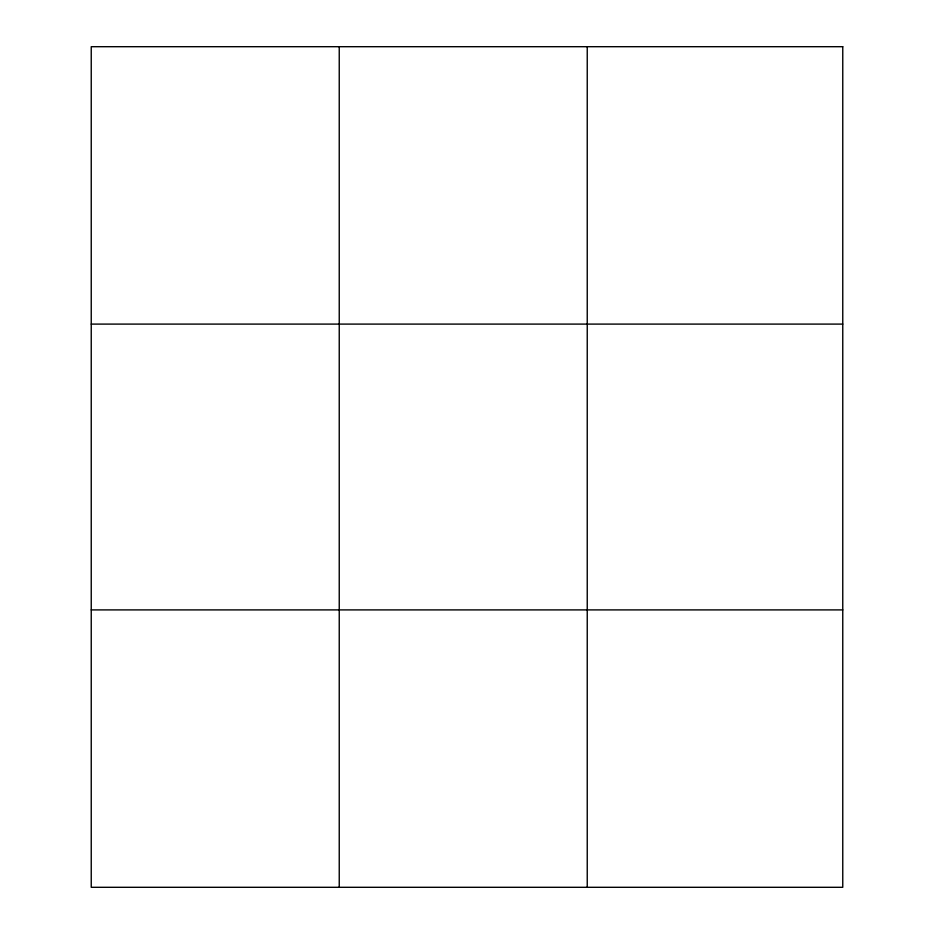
<?xml version="1.0" encoding="UTF-8"?>
<svg xmlns="http://www.w3.org/2000/svg" width="934" height="934" viewBox="0 0 934 934"><rect width="100%" height="100%" fill="white"/><g stroke="black" fill="none" stroke-linecap="round" stroke-linejoin="round"><path stroke-width="1.4" d="M339.24 887.3L339.24 46.7M587.241 887.3L587.241 46.7M91.24 324.098L842.76 324.098M91.24 609.902L842.76 609.902M842.76 46.7L842.76 887.3L91.24 887.3L91.24 46.7L842.76 46.7"/></g></svg>
